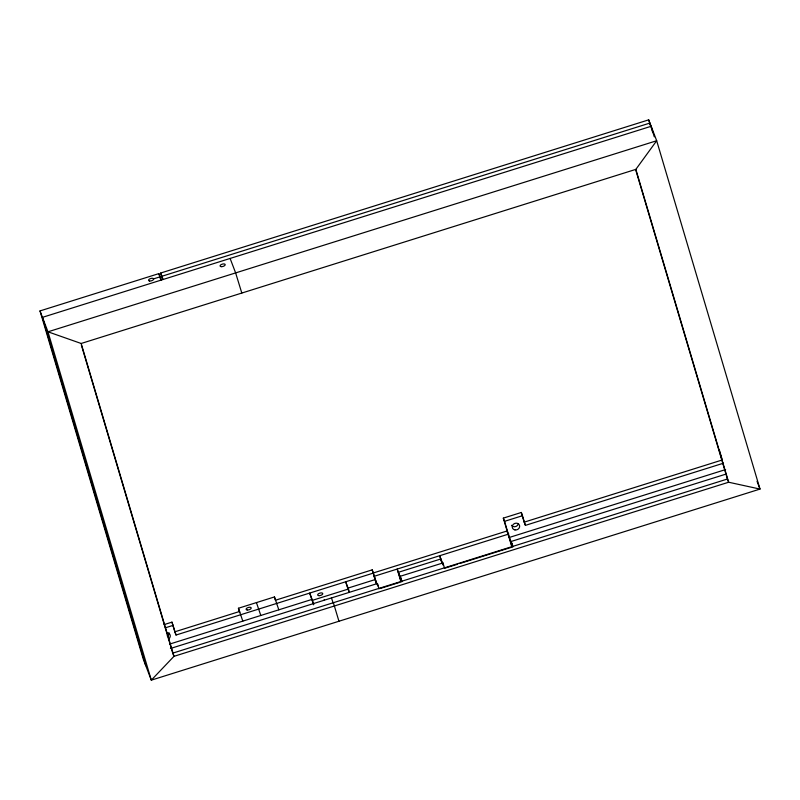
<?xml version="1.0" encoding="UTF-8"?>
<svg xmlns="http://www.w3.org/2000/svg" width="800" height="800" viewBox="0 0 800 800"><rect width="100%" height="100%" fill="white"/><g stroke="black" fill="none" stroke-linecap="round" stroke-linejoin="round"><path stroke-width="1.2" d="M161.31 280.04L158.86 273.61L40 310.92L47.98 331.81L81.17 343.48L635.85 169.37L656.68 140.74L648.7 119.85L160.66 273.04L162.57 279.49M153.6 278.86L160.09 276.82M161.89 276.26L649.93 123.06L652.77 132.64M164.08 624.61L171.96 622.14L176.05 635.03L373.43 573.07L376.39 583.04M460.01 563.45L511.93 547.15L503.32 518.12L521.33 512.47L525.43 525.36L723.52 463.18M165.3 627.83L173.18 625.35M503.32 518.12L504.55 521.34L522.56 515.68M239.71 612.55L238.43 608.25L274.45 596.94L278.82 609.82M171.96 622.14L174.83 631.81L239.66 611.46M275.68 600.16L372.2 569.86L373.43 573.07M521.33 512.47L524.2 522.15L722.3 459.96M372.61 573.18L506.88 531.04L512.09 544.7L511.14 541.47L726.44 473.96M376.2 583.35L374.12 576.31L508.8 534.03M169.53 644.13L311.82 599.46M375.34 579.52L347.61 588.23L348.79 591.33M509.33 537.46L725.62 469.57M313.57 604.7L309.68 593.08L312.44 600.32L348.46 589.01L349.42 592.24M170.42 648.5L377.42 583.52L379.01 588.9M400.99 581.97L397.17 569.07L401.16 579.52L400.2 576.29L442.97 562.94L444.57 568.32M81.36 345.05L172.74 653.13L727.42 479.02L728.65 482.23L760 489.08L656.68 140.74L47.98 331.81L151.3 680.15L760 489.08L757.03 481.29M380.25 588.49L399.84 582.34M444.68 568.26L457.65 564.19M511.14 541.47L513 546.84M442.97 562.94L443.34 565.1M400.2 576.29L402.07 581.66M377.42 583.52L377.79 585.68M331.41 597.89L333.27 603.25M524.2 522.15L525.43 525.36M443.26 565.15L439.67 555.73L441.41 561.6M374.12 576.31L377.71 585.72M230.11 258.44L235.63 272.91L241.81 293.06M348.46 589.01L345.7 581.78L347.29 587.15M333.38 602.71L338.95 621.25M160.66 273.04L163.11 279.47M256.44 602.6L260.81 615.48M238.43 608.25L242.8 621.13M174.83 631.81L176.05 635.03M172.74 653.13L173.97 656.34L151.3 680.15L143.32 659.26L40 310.92M654.29 136.83L651.16 126.28L42.46 317.35L145.78 665.69M648.7 119.85L650.48 125.83M719.43 450.29L721.98 458.89M635.85 169.37L728.65 482.23L173.97 656.34L81.17 343.48M635.68 169.74L727.42 479.02M504.55 521.34L512.11 546.85M442.29 563.64L440.9 558.95L398.4 572.29L401.18 581.67M372.2 569.86L373.8 575.23M312.44 600.32L313.72 604.62M274.45 596.94L275.4 600.17M158.86 273.61L160.77 280.06M324.2 599.52A2.64 1.2 -16.5 0 1 324.52 599.73M518.31 523.99A3.78 3.36 -20.9 0 1 511.48 525.29M166.58 632.83A3.78 3.36 -20.9 0 1 168.43 639.07M169.07 632.77A3.78 3.36 -20.9 0 1 167.2 635.85M319.18 595.65A2.64 1.2 -16.5 0 0 322.76 593.56A2.64 1.2 -16.5 0 0 318.71 593.62A2.64 1.2 -16.5 0 0 319.18 595.65M514.97 529.93A3.78 3.36 -20.9 0 0 519.54 525.44A3.78 3.36 -20.9 0 0 513.31 524.35A3.78 3.36 -20.9 0 0 514.97 529.93M247.18 609.99A2.64 1.2 -16.5 0 0 251.21 608.16A2.64 1.2 -16.5 0 0 247.59 607.75A2.64 1.2 -16.5 0 0 247.18 609.99M149.6 281A2.64 1.2 -16.5 0 0 153.63 279.18A2.64 1.2 -16.5 0 0 150.01 278.77A2.64 1.2 -16.5 0 0 149.6 281M221.39 266.66A2.64 1.2 -16.5 0 0 225.2 264.68A2.64 1.2 -16.5 0 0 221.33 264.52A2.64 1.2 -16.5 0 0 221.39 266.66"/></g></svg>
